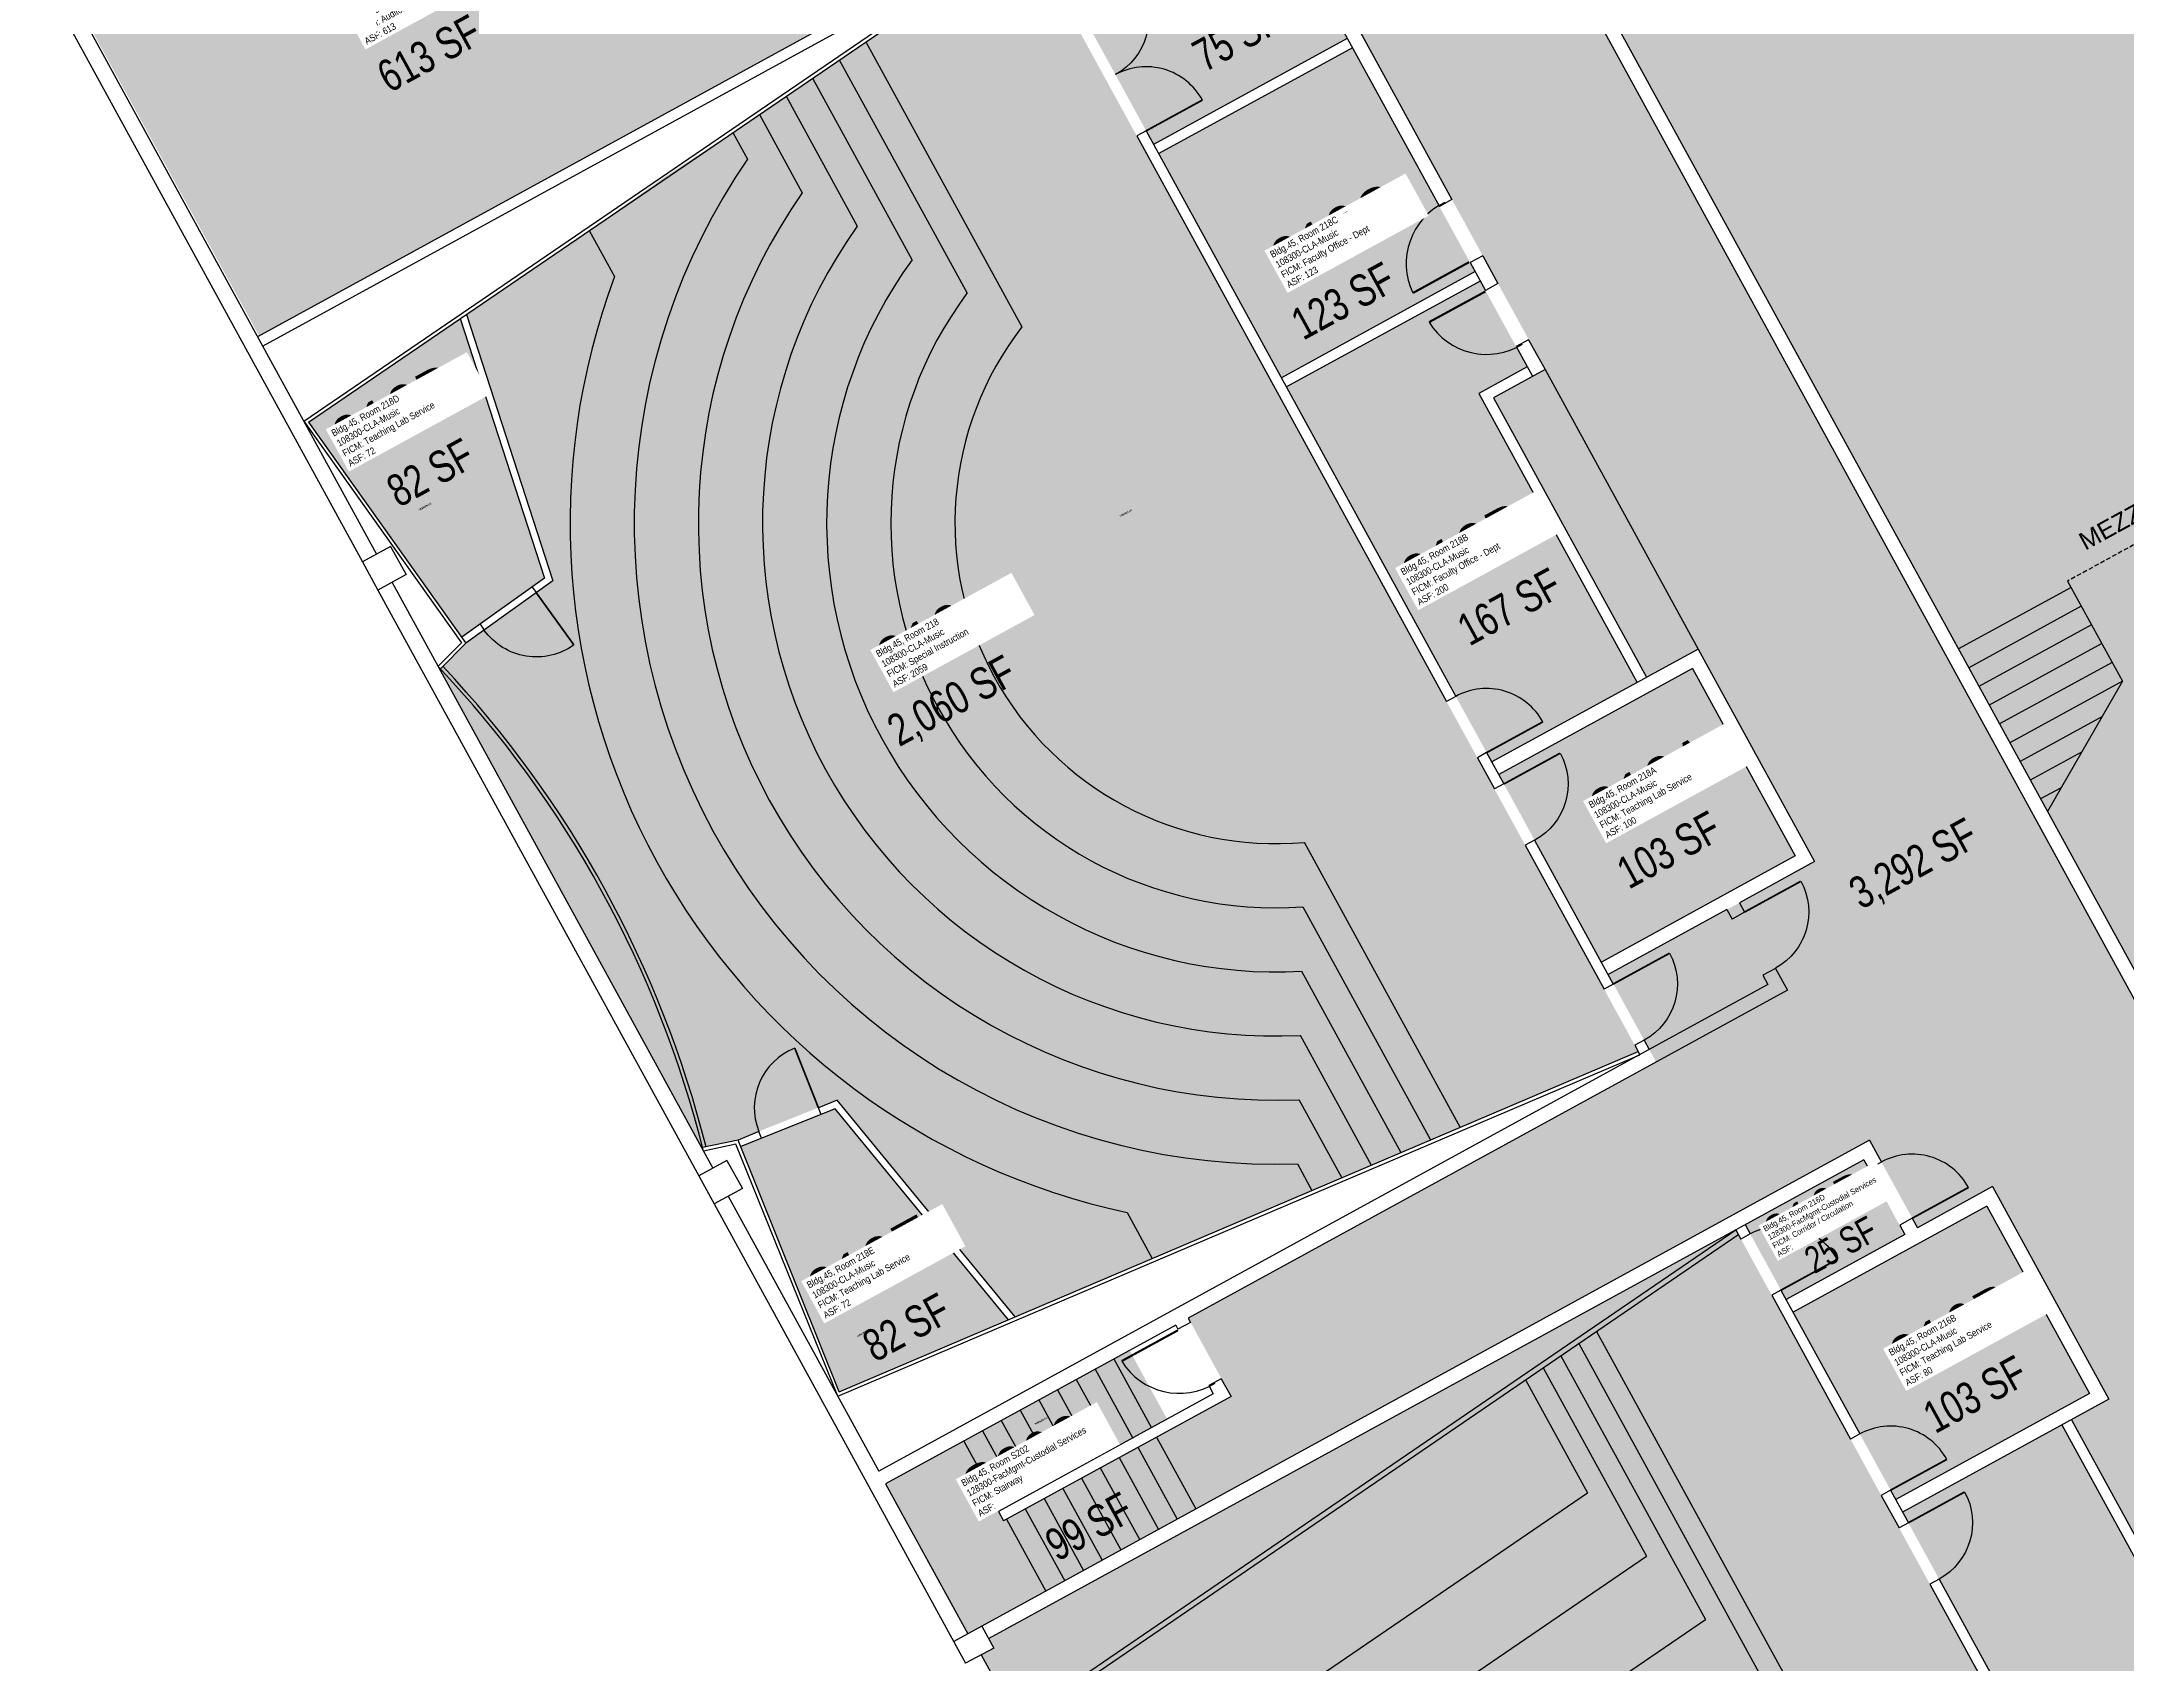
# Model space of a CAD drawing. Header units: inches. Extents: x 69222470 to 69224754, y 27667352 to 27670394.
# Drawn here: x 69222683 to 69223853, y 27668269 to 27669180 of the extents above; entities that cross this region are included whole.
import ezdxf
from ezdxf.enums import TextEntityAlignment as Align

# ---------------------------------------------------------------- set-up
doc = ezdxf.new("R2010")
doc.units = ezdxf.units.IN
doc.header["$LTSCALE"] = 10
doc.header["$MEASUREMENT"] = 0
doc.linetypes.add('DASHED2', pattern=[0.375, 0.25, -0.125])
for name, color, linetype in [('A-DOOR', 2, 'CONTINUOUS'), ('A-FLOR', 3, 'CONTINUOUS'), ('A-IDEN-RNUM', 7, 'CONTINUOUS'), ('A-IDEN-SNUM', 4, 'CONTINUOUS'), ('A-IDEN-TEXT', 4, 'CONTINUOUS'), ('A-IDEN-VNUM', 4, 'CONTINUOUS'), ('A-WALL', 5, 'CONTINUOUS'), ('AREA-TEXT', 3, 'CONTINUOUS'), ('Rooms-Category-Color', 7, 'CONTINUOUS'), ('Rooms-College-Color', 7, 'CONTINUOUS'), ('Rooms-Department-Color', 7, 'CONTINUOUS'), ('Rooms-Division-Color', 7, 'CONTINUOUS'), ('Rooms-Information', 7, 'CONTINUOUS')]:
    doc.layers.add(name, color=color, linetype=linetype)
doc.styles.add('CP_AREA', font='arial.ttf', dxfattribs={"height": 15})
doc.styles.add('CP_ROOMSNUMBER', font='arial.ttf', dxfattribs={"height": 1})
doc.styles.add('CP_ROOMVNUMBER', font='arial.ttf', dxfattribs={"width": 0.85, "height": 0.075})

# ---------------------------------------------------------------- blocks, each defined once
blk = doc.blocks.new('DOOR')
at = {"layer": 'A-DOOR', "const_width": 0.0833}
blk.add_lwpolyline([(0, 0), (0, 3)], dxfattribs=at)
at = {"layer": 'A-DOOR'}
blk.add_arc((0, 0), 3, 90, 180, dxfattribs=at)

msp = doc.modelspace()

# ---------------------------------------------------------------- hatches: boundary and pattern name
at = {"layer": 'Rooms-Category-Color', "true_color": 0xadadad}
for points in [[(69223927.9, 27669989.5), (69223922.6, 27669986.6), (69223908.2, 27670012.9), (69223862.1, 27670097.1), (69223814.8, 27670071.2), (69223777.9, 27670051), (69223824, 27669966.8), (69223815.3, 27669962), (69223710, 27669904.4), (69223617.9, 27669854), (69223291.6, 27669675.4), (69223186.2, 27669617.7), (69222773, 27669391.5), (69222797.1, 27669347.6), (69222819.1, 27669307.3), (69223232.3, 27669533.5), (69223237.1, 27669524.7), (69223355.2, 27669308.9), (69223239.3, 27669245.6), (69223262.4, 27669203.5), (69223378.2, 27669266.8), (69223526.6, 27668995.9), (69223497.6, 27668980), (69223583.5, 27668823), (69223612.5, 27668838.8), (69223677.8, 27668719.5), (69223562.1, 27668656.1), (69223589, 27668606.9), (69223326.4, 27668463.2), (69223350.4, 27668419.3), (69223317.4, 27668401.2), (69223339.4, 27668360.9), (69223708.7, 27668563.1), (69223735.6, 27668514), (69223777.7, 27668537.1), (69223843, 27668417.7), (69223822, 27668406.2), (69224099.5, 27667899.1), (69224120.6, 27667910.7), (69224181.1, 27667800.1), (69224286.5, 27667857.8), (69224025.7, 27668334.2), (69224106.4, 27668378.3), (69224058.9, 27668465.2), (69223978.2, 27668421), (69223337.7, 27669591.2), (69223954.3, 27669928.7), (69223940.9, 27669953.3), (69223946.2, 27669956.1), (69223959.6, 27669931.6), (69224091.2, 27670003.6), (69224045.1, 27670087.8), (69223913.5, 27670015.8)], [(69223728.5, 27668510.1), (69223705.5, 27668552.1), (69223638.9, 27668515.7), (69223661.9, 27668473.7)], [(69223293.4, 27668445.1), (69223156.5, 27668370.2), (69223202.6, 27668286), (69223339.4, 27668360.9), (69223317.4, 27668401.2), (69223222.6, 27668349.4), (69223219.8, 27668354.6), (69223314.5, 27668406.5)]]:
    msp.add_hatch(color=253, dxfattribs=at).paths.add_polyline_path(points)
at = {"layer": 'Rooms-Category-Color', "true_color": 0xe3f498}
for points in [[(69224289.4, 27668881), (69224182.8, 27669075.7), (69223944.7, 27669510.8), (69223938.9, 27669521.3), (69224241.7, 27669687), (69224248.7, 27669690.9), (69224178.1, 27669819.8), (69224171.1, 27669816), (69223867.6, 27669649.9), (69223775, 27669819.1), (69223769.7, 27669816.2), (69223470.6, 27669652.5), (69223639.1, 27669344.6), (69223518.1, 27669278.4), (69223521, 27669273.1), (69223863.3, 27668647.7), (69224008.7, 27668727.3), (69224087.7, 27668770.5), (69224147.5, 27668803.2)], [(69223374, 27669257.8), (69223415.6, 27669181.7), (69223306.9, 27669122.2), (69223265.3, 27669198.3)], [(69223235, 27669241), (69223145.4, 27669179.8), (69223115.5, 27669159.4), (69223070.7, 27669128.8), (69223033.3, 27669104.5), (69222990.2, 27669073.8), (69222921.2, 27669026.7), (69222969.8, 27668877.1), (69222921, 27668842.2), (69222906.3, 27668827.3), (69223053.3, 27668558.8), (69223072.7, 27668563), (69223129.4, 27668585.6), (69223229.2, 27668464), (69223578.9, 27668612.9)], [(69222917.8, 27669024.4), (69222832.6, 27668966.2), (69222918.7, 27668845.5), (69222965.1, 27668878.6)], [(69223609.3, 27668827.9), (69223500.6, 27668768.4), (69223558.2, 27668663.1), (69223666.9, 27668722.7)], [(69223130.5, 27668421.9), (69223225.4, 27668462.3), (69223128.2, 27668580.8), (69223075.2, 27668559.5)], [(69223665.8, 27668466.6), (69223723.4, 27668361.4), (69223832.1, 27668420.9), (69223774.5, 27668526.1)], [(69223633.7, 27668512.8), (69223214.4, 27668283.3), (69223217.2, 27668278), (69223210.2, 27668274.2), (69223390.3, 27667945.3), (69223397.3, 27667949.1), (69223405.9, 27667933.3), (69223398.9, 27667929.5), (69223556.4, 27667641.8), (69223563.4, 27667645.6), (69223594.6, 27667588.6), (69223587.6, 27667584.7), (69223633.7, 27667500.5), (69224060, 27667733.9)], [(69223816.7, 27668403.3), (69223727.2, 27668354.3), (69224004.8, 27667847.3), (69224094.2, 27667896.3)]]:
    msp.add_hatch(color=61, dxfattribs=at).paths.add_polyline_path(points)
at = {"layer": 'Rooms-Category-Color', "true_color": 0xffe090}
msp.add_hatch(color=41, dxfattribs=at).paths.add_polyline_path([(69223070.8, 27669303.7), (69222983.9, 27669256.2), (69222981, 27669261.4), (69223067.9, 27669309), (69223016, 27669403.7), (69222954.6, 27669370.1), (69222980.6, 27669322.7), (69222975.3, 27669319.8), (69222949.4, 27669367.2), (69222696.7, 27669228.9), (69222698.7, 27669225.4), (69222691.6, 27669221.6), (69222804.9, 27669014.7), (69223131.2, 27669193.3)])
at = {"layer": 'Rooms-Category-Color', "true_color": 0xfa9ba3}
for points in [[(69223418.5, 27669176.5), (69223309.8, 27669117), (69223378.6, 27668991.2), (69223487.3, 27669050.8)], [(69223489.4, 27668982.4), (69223516.6, 27668997.3), (69223490.2, 27669045.5), (69223381.5, 27668986), (69223476.5, 27668812.3), (69223496.7, 27668775.5), (69223578.3, 27668820.1)]]:
    msp.add_hatch(color=241, dxfattribs=at).paths.add_polyline_path(points)
at = {"layer": 'Rooms-College-Color', "true_color": 0xadadad}
for points in [[(69223927.9, 27669989.5), (69223922.6, 27669986.6), (69223908.2, 27670012.9), (69223862.1, 27670097.1), (69223814.8, 27670071.2), (69223777.9, 27670051), (69223824, 27669966.8), (69223815.3, 27669962), (69223710, 27669904.4), (69223617.9, 27669854), (69223291.6, 27669675.4), (69223186.2, 27669617.7), (69222773, 27669391.5), (69222797.1, 27669347.6), (69222819.1, 27669307.3), (69223232.3, 27669533.5), (69223237.1, 27669524.7), (69223355.2, 27669308.9), (69223239.3, 27669245.6), (69223262.4, 27669203.5), (69223378.2, 27669266.8), (69223526.6, 27668995.9), (69223497.6, 27668980), (69223583.5, 27668823), (69223612.5, 27668838.8), (69223677.8, 27668719.5), (69223562.1, 27668656.1), (69223589, 27668606.9), (69223326.4, 27668463.2), (69223350.4, 27668419.3), (69223317.4, 27668401.2), (69223339.4, 27668360.9), (69223708.7, 27668563.1), (69223735.6, 27668514), (69223777.7, 27668537.1), (69223843, 27668417.7), (69223822, 27668406.2), (69224099.5, 27667899.1), (69224120.6, 27667910.7), (69224181.1, 27667800.1), (69224286.5, 27667857.8), (69224025.7, 27668334.2), (69224106.4, 27668378.3), (69224058.9, 27668465.2), (69223978.2, 27668421), (69223337.7, 27669591.2), (69223954.3, 27669928.7), (69223940.9, 27669953.3), (69223946.2, 27669956.1), (69223959.6, 27669931.6), (69224091.2, 27670003.6), (69224045.1, 27670087.8), (69223913.5, 27670015.8)], [(69223728.5, 27668510.1), (69223705.5, 27668552.1), (69223638.9, 27668515.7), (69223661.9, 27668473.7)], [(69223293.4, 27668445.1), (69223156.5, 27668370.2), (69223202.6, 27668286), (69223339.4, 27668360.9), (69223317.4, 27668401.2), (69223222.6, 27668349.4), (69223219.8, 27668354.6), (69223314.5, 27668406.5)]]:
    msp.add_hatch(color=253, dxfattribs=at).paths.add_polyline_path(points)
at = {"layer": 'Rooms-College-Color', "true_color": 0xb2d6e9}
for points in [[(69224289.4, 27668881), (69224182.8, 27669075.7), (69223944.7, 27669510.8), (69223938.9, 27669521.3), (69224241.7, 27669687), (69224248.7, 27669690.9), (69224178.1, 27669819.8), (69224171.1, 27669816), (69223867.6, 27669649.9), (69223775, 27669819.1), (69223769.7, 27669816.2), (69223470.6, 27669652.5), (69223639.1, 27669344.6), (69223518.1, 27669278.4), (69223521, 27669273.1), (69223863.3, 27668647.7), (69224008.7, 27668727.3), (69224087.7, 27668770.5), (69224147.5, 27668803.2)], [(69223070.8, 27669303.7), (69222983.9, 27669256.2), (69222981, 27669261.4), (69223067.9, 27669309), (69223016, 27669403.7), (69222954.6, 27669370.1), (69222980.6, 27669322.7), (69222975.3, 27669319.8), (69222949.4, 27669367.2), (69222696.7, 27669228.9), (69222698.7, 27669225.4), (69222691.6, 27669221.6), (69222804.9, 27669014.7), (69223131.2, 27669193.3)], [(69223374, 27669257.8), (69223415.6, 27669181.7), (69223306.9, 27669122.2), (69223265.3, 27669198.3)], [(69223235, 27669241), (69223145.4, 27669179.8), (69223115.5, 27669159.4), (69223070.7, 27669128.8), (69223033.3, 27669104.5), (69222990.2, 27669073.8), (69222921.2, 27669026.7), (69222969.8, 27668877.1), (69222921, 27668842.2), (69222906.3, 27668827.3), (69223053.3, 27668558.8), (69223072.7, 27668563), (69223129.4, 27668585.6), (69223229.2, 27668464), (69223578.9, 27668612.9)], [(69223418.5, 27669176.5), (69223309.8, 27669117), (69223378.6, 27668991.2), (69223487.3, 27669050.8)], [(69223489.4, 27668982.4), (69223516.6, 27668997.3), (69223490.2, 27669045.5), (69223381.5, 27668986), (69223476.5, 27668812.3), (69223496.7, 27668775.5), (69223578.3, 27668820.1)], [(69222917.8, 27669024.4), (69222832.6, 27668966.2), (69222918.7, 27668845.5), (69222965.1, 27668878.6)], [(69223609.3, 27668827.9), (69223500.6, 27668768.4), (69223558.2, 27668663.1), (69223666.9, 27668722.7)], [(69223130.5, 27668421.9), (69223225.4, 27668462.3), (69223128.2, 27668580.8), (69223075.2, 27668559.5)], [(69223665.8, 27668466.6), (69223723.4, 27668361.4), (69223832.1, 27668420.9), (69223774.5, 27668526.1)], [(69223633.7, 27668512.8), (69223214.4, 27668283.3), (69223217.2, 27668278), (69223210.2, 27668274.2), (69223390.3, 27667945.3), (69223397.3, 27667949.1), (69223405.9, 27667933.3), (69223398.9, 27667929.5), (69223556.4, 27667641.8), (69223563.4, 27667645.6), (69223594.6, 27667588.6), (69223587.6, 27667584.7), (69223633.7, 27667500.5), (69224060, 27667733.9)], [(69223816.7, 27668403.3), (69223727.2, 27668354.3), (69224004.8, 27667847.3), (69224094.2, 27667896.3)]]:
    msp.add_hatch(color=254, dxfattribs=at).paths.add_polyline_path(points)
at = {"layer": 'Rooms-Department-Color', "true_color": 0xacacac}
for points in [[(69223927.9, 27669989.5), (69223922.6, 27669986.6), (69223908.2, 27670012.9), (69223862.1, 27670097.1), (69223814.8, 27670071.2), (69223777.9, 27670051), (69223824, 27669966.8), (69223815.3, 27669962), (69223710, 27669904.4), (69223617.9, 27669854), (69223291.6, 27669675.4), (69223186.2, 27669617.7), (69222773, 27669391.5), (69222797.1, 27669347.6), (69222819.1, 27669307.3), (69223232.3, 27669533.5), (69223237.1, 27669524.7), (69223355.2, 27669308.9), (69223239.3, 27669245.6), (69223262.4, 27669203.5), (69223378.2, 27669266.8), (69223526.6, 27668995.9), (69223497.6, 27668980), (69223583.5, 27668823), (69223612.5, 27668838.8), (69223677.8, 27668719.5), (69223562.1, 27668656.1), (69223589, 27668606.9), (69223326.4, 27668463.2), (69223350.4, 27668419.3), (69223317.4, 27668401.2), (69223339.4, 27668360.9), (69223708.7, 27668563.1), (69223735.6, 27668514), (69223777.7, 27668537.1), (69223843, 27668417.7), (69223822, 27668406.2), (69224099.5, 27667899.1), (69224120.6, 27667910.7), (69224181.1, 27667800.1), (69224286.5, 27667857.8), (69224025.7, 27668334.2), (69224106.4, 27668378.3), (69224058.9, 27668465.2), (69223978.2, 27668421), (69223337.7, 27669591.2), (69223954.3, 27669928.7), (69223940.9, 27669953.3), (69223946.2, 27669956.1), (69223959.6, 27669931.6), (69224091.2, 27670003.6), (69224045.1, 27670087.8), (69223913.5, 27670015.8)], [(69223728.5, 27668510.1), (69223705.5, 27668552.1), (69223638.9, 27668515.7), (69223661.9, 27668473.7)], [(69223293.4, 27668445.1), (69223156.5, 27668370.2), (69223202.6, 27668286), (69223339.4, 27668360.9), (69223317.4, 27668401.2), (69223222.6, 27668349.4), (69223219.8, 27668354.6), (69223314.5, 27668406.5)]]:
    msp.add_hatch(color=253, dxfattribs=at).paths.add_polyline_path(points)
at = {"layer": 'Rooms-Department-Color', "true_color": 0xb2d6e9}
for points in [[(69224289.4, 27668881), (69224182.8, 27669075.7), (69223944.7, 27669510.8), (69223938.9, 27669521.3), (69224241.7, 27669687), (69224248.7, 27669690.9), (69224178.1, 27669819.8), (69224171.1, 27669816), (69223867.6, 27669649.9), (69223775, 27669819.1), (69223769.7, 27669816.2), (69223470.6, 27669652.5), (69223639.1, 27669344.6), (69223518.1, 27669278.4), (69223521, 27669273.1), (69223863.3, 27668647.7), (69224008.7, 27668727.3), (69224087.7, 27668770.5), (69224147.5, 27668803.2)], [(69223070.8, 27669303.7), (69222983.9, 27669256.2), (69222981, 27669261.4), (69223067.9, 27669309), (69223016, 27669403.7), (69222954.6, 27669370.1), (69222980.6, 27669322.7), (69222975.3, 27669319.8), (69222949.4, 27669367.2), (69222696.7, 27669228.9), (69222698.7, 27669225.4), (69222691.6, 27669221.6), (69222804.9, 27669014.7), (69223131.2, 27669193.3)], [(69223374, 27669257.8), (69223415.6, 27669181.7), (69223306.9, 27669122.2), (69223265.3, 27669198.3)], [(69223235, 27669241), (69223145.4, 27669179.8), (69223115.5, 27669159.4), (69223070.7, 27669128.8), (69223033.3, 27669104.5), (69222990.2, 27669073.8), (69222921.2, 27669026.7), (69222969.8, 27668877.1), (69222921, 27668842.2), (69222906.3, 27668827.3), (69223053.3, 27668558.8), (69223072.7, 27668563), (69223129.4, 27668585.6), (69223229.2, 27668464), (69223578.9, 27668612.9)], [(69223418.5, 27669176.5), (69223309.8, 27669117), (69223378.6, 27668991.2), (69223487.3, 27669050.8)], [(69223489.4, 27668982.4), (69223516.6, 27668997.3), (69223490.2, 27669045.5), (69223381.5, 27668986), (69223476.5, 27668812.3), (69223496.7, 27668775.5), (69223578.3, 27668820.1)], [(69222917.8, 27669024.4), (69222832.6, 27668966.2), (69222918.7, 27668845.5), (69222965.1, 27668878.6)], [(69223609.3, 27668827.9), (69223500.6, 27668768.4), (69223558.2, 27668663.1), (69223666.9, 27668722.7)], [(69223130.5, 27668421.9), (69223225.4, 27668462.3), (69223128.2, 27668580.8), (69223075.2, 27668559.5)], [(69223665.8, 27668466.6), (69223723.4, 27668361.4), (69223832.1, 27668420.9), (69223774.5, 27668526.1)], [(69223633.7, 27668512.8), (69223214.4, 27668283.3), (69223217.2, 27668278), (69223210.2, 27668274.2), (69223390.3, 27667945.3), (69223397.3, 27667949.1), (69223405.9, 27667933.3), (69223398.9, 27667929.5), (69223556.4, 27667641.8), (69223563.4, 27667645.6), (69223594.6, 27667588.6), (69223587.6, 27667584.7), (69223633.7, 27667500.5), (69224060, 27667733.9)], [(69223816.7, 27668403.3), (69223727.2, 27668354.3), (69224004.8, 27667847.3), (69224094.2, 27667896.3)]]:
    msp.add_hatch(color=254, dxfattribs=at).paths.add_polyline_path(points)
at = {"layer": 'Rooms-Division-Color', "true_color": 0xadadad}
for points in [[(69223927.9, 27669989.5), (69223922.6, 27669986.6), (69223908.2, 27670012.9), (69223862.1, 27670097.1), (69223814.8, 27670071.2), (69223777.9, 27670051), (69223824, 27669966.8), (69223815.3, 27669962), (69223710, 27669904.4), (69223617.9, 27669854), (69223291.6, 27669675.4), (69223186.2, 27669617.7), (69222773, 27669391.5), (69222797.1, 27669347.6), (69222819.1, 27669307.3), (69223232.3, 27669533.5), (69223237.1, 27669524.7), (69223355.2, 27669308.9), (69223239.3, 27669245.6), (69223262.4, 27669203.5), (69223378.2, 27669266.8), (69223526.6, 27668995.9), (69223497.6, 27668980), (69223583.5, 27668823), (69223612.5, 27668838.8), (69223677.8, 27668719.5), (69223562.1, 27668656.1), (69223589, 27668606.9), (69223326.4, 27668463.2), (69223350.4, 27668419.3), (69223317.4, 27668401.2), (69223339.4, 27668360.9), (69223708.7, 27668563.1), (69223735.6, 27668514), (69223777.7, 27668537.1), (69223843, 27668417.7), (69223822, 27668406.2), (69224099.5, 27667899.1), (69224120.6, 27667910.7), (69224181.1, 27667800.1), (69224286.5, 27667857.8), (69224025.7, 27668334.2), (69224106.4, 27668378.3), (69224058.9, 27668465.2), (69223978.2, 27668421), (69223337.7, 27669591.2), (69223954.3, 27669928.7), (69223940.9, 27669953.3), (69223946.2, 27669956.1), (69223959.6, 27669931.6), (69224091.2, 27670003.6), (69224045.1, 27670087.8), (69223913.5, 27670015.8)], [(69223728.5, 27668510.1), (69223705.5, 27668552.1), (69223638.9, 27668515.7), (69223661.9, 27668473.7)], [(69223293.4, 27668445.1), (69223156.5, 27668370.2), (69223202.6, 27668286), (69223339.4, 27668360.9), (69223317.4, 27668401.2), (69223222.6, 27668349.4), (69223219.8, 27668354.6), (69223314.5, 27668406.5)]]:
    msp.add_hatch(color=253, dxfattribs=at).paths.add_polyline_path(points)
at = {"layer": 'Rooms-Division-Color', "true_color": 0xb2d6e9}
for points in [[(69224289.4, 27668881), (69224182.8, 27669075.7), (69223944.7, 27669510.8), (69223938.9, 27669521.3), (69224241.7, 27669687), (69224248.7, 27669690.9), (69224178.1, 27669819.8), (69224171.1, 27669816), (69223867.6, 27669649.9), (69223775, 27669819.1), (69223769.7, 27669816.2), (69223470.6, 27669652.5), (69223639.1, 27669344.6), (69223518.1, 27669278.4), (69223521, 27669273.1), (69223863.3, 27668647.7), (69224008.7, 27668727.3), (69224087.7, 27668770.5), (69224147.5, 27668803.2)], [(69223070.8, 27669303.7), (69222983.9, 27669256.2), (69222981, 27669261.4), (69223067.9, 27669309), (69223016, 27669403.7), (69222954.6, 27669370.1), (69222980.6, 27669322.7), (69222975.3, 27669319.8), (69222949.4, 27669367.2), (69222696.7, 27669228.9), (69222698.7, 27669225.4), (69222691.6, 27669221.6), (69222804.9, 27669014.7), (69223131.2, 27669193.3)], [(69223374, 27669257.8), (69223415.6, 27669181.7), (69223306.9, 27669122.2), (69223265.3, 27669198.3)], [(69223235, 27669241), (69223145.4, 27669179.8), (69223115.5, 27669159.4), (69223070.7, 27669128.8), (69223033.3, 27669104.5), (69222990.2, 27669073.8), (69222921.2, 27669026.7), (69222969.8, 27668877.1), (69222921, 27668842.2), (69222906.3, 27668827.3), (69223053.3, 27668558.8), (69223072.7, 27668563), (69223129.4, 27668585.6), (69223229.2, 27668464), (69223578.9, 27668612.9)], [(69223418.5, 27669176.5), (69223309.8, 27669117), (69223378.6, 27668991.2), (69223487.3, 27669050.8)], [(69223489.4, 27668982.4), (69223516.6, 27668997.3), (69223490.2, 27669045.5), (69223381.5, 27668986), (69223476.5, 27668812.3), (69223496.7, 27668775.5), (69223578.3, 27668820.1)], [(69222917.8, 27669024.4), (69222832.6, 27668966.2), (69222918.7, 27668845.5), (69222965.1, 27668878.6)], [(69223609.3, 27668827.9), (69223500.6, 27668768.4), (69223558.2, 27668663.1), (69223666.9, 27668722.7)], [(69223130.5, 27668421.9), (69223225.4, 27668462.3), (69223128.2, 27668580.8), (69223075.2, 27668559.5)], [(69223665.8, 27668466.6), (69223723.4, 27668361.4), (69223832.1, 27668420.9), (69223774.5, 27668526.1)], [(69223633.7, 27668512.8), (69223214.4, 27668283.3), (69223217.2, 27668278), (69223210.2, 27668274.2), (69223390.3, 27667945.3), (69223397.3, 27667949.1), (69223405.9, 27667933.3), (69223398.9, 27667929.5), (69223556.4, 27667641.8), (69223563.4, 27667645.6), (69223594.6, 27667588.6), (69223587.6, 27667584.7), (69223633.7, 27667500.5), (69224060, 27667733.9)], [(69223816.7, 27668403.3), (69223727.2, 27668354.3), (69224004.8, 27667847.3), (69224094.2, 27667896.3)]]:
    msp.add_hatch(color=254, dxfattribs=at).paths.add_polyline_path(points)

# ---------------------------------------------------------------- linework, layer by layer
at = {"layer": 'A-DOOR', "const_width": 1.2}
for points in [[(69223484, 27669056.1), (69223452.5, 27669038.8)], [(69223493.1, 27669039.6), (69223461.5, 27669022.4)], [(69223320.6, 27668456.4), (69223289, 27668439.1)]]:
    msp.add_lwpolyline(points, dxfattribs=at)
at = {"layer": 'A-DOOR'}
for centre, start, end in [((69223486.8, 27669055.3), 115.6686, 205.6686), ((69223493.9, 27669042.4), 211.7226, 301.7226), ((69223321.4, 27668459.1), 211.7226, 301.7226)]:
    msp.add_arc(centre, 38.1, start, end, dxfattribs=at)
at = {"layer": 'A-FLOR'}
for p, q in [((69223145.4, 27669179.8), (69223233, 27669019.8)), ((69223130.5, 27669169.6), (69223202.2, 27669038.7)), ((69223115.5, 27669159.4), (69223171.3, 27669057.5)), ((69223100.6, 27669149.2), (69223140.5, 27669076.3)), ((69223085.7, 27669139), (69223109.7, 27669095.1)), ((69223070.7, 27669128.8), (69223078.9, 27669113.9)), ((69222990.2, 27669073.8), (69223004.4, 27669048.1)), ((69223526.6, 27668995.9), (69223612.5, 27668838.8)), ((69223819.8, 27668877), (69223850.6, 27668820.9)), ((69223821.8, 27668873.5), (69223758.6, 27668838.9)), ((69223827.5, 27668863), (69223764.4, 27668828.4)), ((69223833.3, 27668852.4), (69223770.1, 27668817.9)), ((69223839.1, 27668841.9), (69223775.9, 27668807.3)), ((69223844.8, 27668831.4), (69223781.7, 27668796.8)), ((69223850.6, 27668820.9), (69223787.4, 27668786.3)), ((69223850.6, 27668820.9), (69223808.6, 27668747.7)), ((69223839.1, 27668800.9), (69223793.2, 27668775.8)), ((69223827.7, 27668781), (69223798.9, 27668765.2)), ((69223816.2, 27668761), (69223804.7, 27668754.7)), ((69223391.4, 27668730.4), (69223479, 27668570.3)), ((69223390.7, 27668694.2), (69223462.4, 27668563.3)), ((69223390, 27668658.1), (69223445.7, 27668556.2)), ((69223389.2, 27668622), (69223429.1, 27668549.1)), ((69223388.4, 27668585.9), (69223412.5, 27668542)), ((69223387.6, 27668549.8), (69223395.8, 27668534.9)), ((69223230.4, 27668237.3), (69223633.7, 27668512.8)), ((69223292, 27668522.5), (69223306.1, 27668496.7)), ((69223233.5, 27668235.8), (69223635.3, 27668510.3)), ((69223555.4, 27668455.7), (69223682.8, 27668223)), ((69223535.5, 27668442.1), (69223616.6, 27668294)), ((69223545.5, 27668448.9), (69223649.7, 27668258.5)), ((69223274.1, 27668434.6), (69223295.2, 27668395.9)), ((69223284.6, 27668440.3), (69223305.7, 27668401.7)), ((69223525.6, 27668435.3), (69223583.5, 27668329.6)), ((69223253, 27668423), (69223274.2, 27668384.4)), ((69223263.5, 27668428.8), (69223284.7, 27668390.2)), ((69223515.6, 27668428.5), (69223550.4, 27668365.1)), ((69223232, 27668411.5), (69223253.1, 27668372.9)), ((69223242.5, 27668417.3), (69223263.6, 27668378.6)), ((69223210.9, 27668400), (69223232, 27668361.4)), ((69223221.4, 27668405.7), (69223242.6, 27668367.1)), ((69223308.6, 27668396.4), (69223330.7, 27668356.1)), ((69223200.4, 27668394.2), (69223221.5, 27668355.6)), ((69223287.6, 27668384.9), (69223309.6, 27668344.6)), ((69223298.1, 27668390.7), (69223320.2, 27668350.3)), ((69223266.5, 27668373.4), (69223288.6, 27668333.1)), ((69223277, 27668379.1), (69223299.1, 27668338.8)), ((69223245.5, 27668361.9), (69223267.5, 27668321.5)), ((69223256, 27668367.6), (69223278, 27668327.3)), ((69223336.3, 27668218.8), (69223550.4, 27668365.1)), ((69223224.4, 27668350.3), (69223246.5, 27668310)), ((69223234.9, 27668356.1), (69223257, 27668315.8)), ((69223399.3, 27668203.7), (69223583.5, 27668329.6)), ((69223462.3, 27668188.6), (69223616.6, 27668294))]:
    msp.add_line(p, q, dxfattribs=at)
at = {"layer": 'A-FLOR', "linetype": 'DASHED2'}
msp.add_line((69224182.6, 27669075.6), (69223819.8, 27668877), dxfattribs=at)
at = {"layer": 'A-FLOR'}
for centre, radius, start, end in [((69223375.4, 27668909.6), 360, 145.4393, 271.9519), ((69223375.4, 27668909.6), 324, 145.0834, 272.3078), ((69223375.4, 27668909.6), 288, 144.6401, 272.7511), ((69223375.4, 27668909.6), 252, 144.0725, 273.3187), ((69223375.4, 27668909.6), 396, 159.5418, 257.8494), ((69223375.4, 27668909.6), 216, 143.3199, 274.0713), ((69223375.4, 27668909.6), 180, 142.2738, 275.1174), ((69222461.8, 27668409.6), 610.5, 13.9743, 43.4169), ((69222461.8, 27668409.6), 612.5, 14.1556, 43.2357)]:
    msp.add_arc(centre, radius, start, end, dxfattribs=at)
at = {"layer": 'A-WALL'}
for p, q in [((69223231.2, 27669248), (69222804, 27669014.2)), ((69223234.1, 27669242.7), (69222806.9, 27669008.9)), ((69222830, 27668966.8), (69223234.1, 27669242.7)), ((69222832.6, 27668966.2), (69223235.2, 27669241.1)), ((69223531.2, 27669237.7), (69223978.2, 27668421)), ((69223538.2, 27669241.5), (69223985.3, 27668424.9)), ((69222682.9, 27669216.8), (69222862.9, 27668887.8)), ((69222690.8, 27669221.1), (69222870.8, 27668892.1)), ((69223418.5, 27669193.2), (69223474.3, 27669091.2)), ((69223415.6, 27669181.7), (69223306.9, 27669122.2)), ((69223411.5, 27669189.4), (69223467.3, 27669087.4)), ((69223418.5, 27669176.5), (69223309.8, 27669117)), ((69223302.7, 27669129.8), (69223297.5, 27669127)), ((69223297.5, 27669127), (69223471.3, 27668809.4)), ((69223302.7, 27669129.8), (69223476.5, 27668812.3)), ((69223474.3, 27669091.2), (69223467.3, 27669087.4)), ((69223487.3, 27669050.8), (69223378.6, 27668991.2)), ((69223491.6, 27669059.7), (69223484.6, 27669055.8)), ((69223484.6, 27669055.8), (69223493.1, 27669040.2)), ((69223491.6, 27669059.7), (69223500.1, 27669044.1)), ((69223490.2, 27669045.5), (69223381.5, 27668986)), ((69223500.1, 27669044.1), (69223493.1, 27669040.2)), ((69222917.8, 27669024.4), (69222965.1, 27668878.6)), ((69222921.2, 27669026.7), (69222969.8, 27668877.1)), ((69223517.4, 27669012.5), (69223510.4, 27669008.7)), ((69223510.4, 27669008.7), (69223519.5, 27668992)), ((69223517.4, 27669012.5), (69223526.6, 27668995.9)), ((69223516.6, 27668997.3), (69223489.4, 27668982.4)), ((69223526.6, 27668995.9), (69223497.6, 27668980)), ((69223489.4, 27668982.4), (69223578.3, 27668820.1)), ((69223497.6, 27668980), (69223583.5, 27668823)), ((69222830, 27668966.8), (69222918.4, 27668842.4)), ((69222832.6, 27668966.2), (69222921, 27668842.2)), ((69222878.7, 27668896.5), (69222862.9, 27668887.8)), ((69222862.9, 27668887.8), (69222871.6, 27668872)), ((69222878.7, 27668896.5), (69222887.4, 27668880.7)), ((69222887.4, 27668880.7), (69222871.6, 27668872)), ((69222879.5, 27668876.3), (69223059.5, 27668547.4)), ((69222965.1, 27668878.6), (69222918.7, 27668845.5)), ((69222969.8, 27668877.1), (69222921, 27668842.2)), ((69222871.6, 27668872), (69223060.3, 27668527.3)), ((69222958.2, 27668873.7), (69222960.5, 27668870.4)), ((69222928.9, 27668852.8), (69222931.2, 27668849.5)), ((69222918.4, 27668842.4), (69222905.3, 27668829.2)), ((69222921, 27668842.2), (69222906.7, 27668827.7)), ((69223612.5, 27668838.8), (69223496.7, 27668775.5)), ((69223609.3, 27668827.9), (69223500.6, 27668768.4)), ((69223609.3, 27668827.9), (69223666.9, 27668722.7)), ((69223612.5, 27668838.8), (69223677.8, 27668719.5)), ((69223476.5, 27668812.3), (69223471.3, 27668809.4)), ((69223493.8, 27668780.7), (69223488.6, 27668777.8)), ((69223488.6, 27668777.8), (69223498.2, 27668760.3)), ((69223493.8, 27668780.7), (69223503.5, 27668763.1)), ((69223503.5, 27668763.1), (69223498.2, 27668760.3)), ((69223520.7, 27668731.6), (69223515.5, 27668728.7)), ((69223515.5, 27668728.7), (69223559.7, 27668647.9)), ((69223520.7, 27668731.6), (69223564.9, 27668650.8)), ((69223666.9, 27668722.7), (69223558.2, 27668663.1)), ((69223677.8, 27668719.5), (69223635.7, 27668696.4)), ((69223628.7, 27668692.6), (69223562.1, 27668656.1)), ((69223628.7, 27668692.6), (69223631.6, 27668687.3)), ((69223638.6, 27668691.2), (69223631.6, 27668687.3)), ((69223635.7, 27668696.4), (69223638.6, 27668691.2)), ((69223655.9, 27668659.6), (69223648.8, 27668655.7)), ((69223648.8, 27668655.7), (69223651.7, 27668650.5)), ((69223655.9, 27668659.6), (69223662.6, 27668647.3)), ((69223651.7, 27668650.5), (69223152.7, 27668377.3)), ((69223662.6, 27668647.3), (69223326.4, 27668463.2)), ((69223564.9, 27668650.8), (69223559.7, 27668647.9)), ((69223582.2, 27668619.2), (69223577, 27668616.4)), ((69223582.2, 27668619.2), (69223585.1, 27668614)), ((69223129.6, 27668419.4), (69223579.8, 27668611.1)), ((69223130.5, 27668421.9), (69223578.9, 27668612.9)), ((69223577, 27668616.4), (69223579.8, 27668611.1)), ((69223129.4, 27668585.6), (69223118.8, 27668581.3)), ((69223229.2, 27668464), (69223129.4, 27668585.6)), ((69223128.2, 27668580.8), (69223075.2, 27668559.5)), ((69223120.3, 27668577.6), (69223118.8, 27668581.3)), ((69223225.4, 27668462.3), (69223128.2, 27668580.8)), ((69223073.7, 27668563.2), (69223053.8, 27668559)), ((69223072.5, 27668560.9), (69223054.3, 27668557)), ((69223129.6, 27668419.4), (69223072.5, 27668560.9)), ((69223085.4, 27668567.9), (69223073.7, 27668563.2)), ((69223130.5, 27668421.9), (69223073.7, 27668563.2)), ((69223086.9, 27668564.2), (69223085.4, 27668567.9)), ((69223708.7, 27668563.1), (69223194.7, 27668281.7)), ((69223708.7, 27668563.1), (69223715.4, 27668550.8)), ((69223067.4, 27668551.7), (69223051.6, 27668543.1)), ((69223067.4, 27668551.7), (69223076.1, 27668535.9)), ((69223705.5, 27668552.1), (69223214.4, 27668283.3)), ((69223705.5, 27668552.1), (69223708.4, 27668547)), ((69223715.4, 27668550.8), (69223708.4, 27668547)), ((69223076.1, 27668535.9), (69223060.3, 27668527.3)), ((69223777.7, 27668537.1), (69223735.6, 27668514)), ((69223777.7, 27668537.1), (69223843, 27668417.7)), ((69223060.3, 27668527.3), (69223201.4, 27668269.4)), ((69223068.2, 27668531.6), (69223152.7, 27668377.3)), ((69223774.5, 27668526.1), (69223665.8, 27668466.6)), ((69223774.5, 27668526.1), (69223832.1, 27668420.9)), ((69223633.7, 27668512.8), (69223636.5, 27668507.6)), ((69223638.9, 27668515.7), (69223641.7, 27668510.5)), ((69223732.7, 27668519.3), (69223725.7, 27668515.4)), ((69223725.7, 27668515.4), (69223728.5, 27668510.1)), ((69223732.7, 27668519.3), (69223735.6, 27668514)), ((69223641.7, 27668510.5), (69223636.5, 27668507.6)), ((69223728.5, 27668510.1), (69223661.9, 27668473.7)), ((69223659, 27668478.9), (69223653.8, 27668476.1)), ((69223659, 27668478.9), (69223703.2, 27668398.2)), ((69223653.8, 27668476.1), (69223698, 27668395.3)), ((69223319.3, 27668459.3), (69223156.5, 27668370.2)), ((69223319.3, 27668459.3), (69223320.6, 27668457)), ((69223327.7, 27668460.8), (69223320.6, 27668457)), ((69223326.4, 27668463.2), (69223327.7, 27668460.8)), ((69223340.4, 27668420.7), (69223219.8, 27668354.6)), ((69223350.4, 27668419.3), (69223222.6, 27668349.4)), ((69223344.9, 27668429.2), (69223337.9, 27668425.4)), ((69223337.9, 27668425.4), (69223340.4, 27668420.7)), ((69223344.9, 27668429.2), (69223350.4, 27668419.3)), ((69223832.1, 27668420.9), (69223723.4, 27668361.4)), ((69223843, 27668417.7), (69223727.2, 27668354.3)), ((69223703.2, 27668398.2), (69223698, 27668395.3)), ((69223816.7, 27668403.3), (69224094.2, 27667896.3)), ((69223822, 27668406.2), (69224099.5, 27667899.1)), ((69223156.5, 27668370.2), (69223202.6, 27668286)), ((69223720.5, 27668366.6), (69223715.2, 27668363.7)), ((69223715.2, 27668363.7), (69223725.3, 27668345.4)), ((69223720.5, 27668366.6), (69223730.5, 27668348.3)), ((69223219.8, 27668354.6), (69223222.6, 27668349.4)), ((69223730.5, 27668348.3), (69223725.3, 27668345.4)), ((69223747.8, 27668316.7), (69223742.5, 27668313.8)), ((69223742.5, 27668313.8), (69223961.1, 27667914.6)), ((69223747.8, 27668316.7), (69223966.3, 27667917.5)), ((69223210.5, 27668290.3), (69223217.2, 27668278)), ((69223217.2, 27668278), (69223201.4, 27668269.4)), ((69223210.2, 27668274.2), (69223390.3, 27667945.3))]:
    msp.add_line(p, q, dxfattribs=at)

# ---------------------------------------------------------------- block references
at = {"layer": 'A-DOOR', "yscale": 12, "zscale": 12}
for p, xscale, rotation in [((69223268.2, 27669193), -12, 298.6956119967552), ((69223302.7, 27669129.8), 12, 298.6956121034769), ((69222960.5, 27668870.4), -12, 215.7735292568958), ((69223493.8, 27668780.7), 12, 298.6956121034769), ((69223503.5, 27668763.1), -12, 298.6956119433943), ((69223638.6, 27668691.2), -12, 298.6956119433943), ((69223564.9, 27668650.8), -12, 298.6956119433943), ((69223118.8, 27668581.3), 12, 21.6176948433362), ((69223732.7, 27668519.3), 12, 298.6956121034769), ((69223659, 27668478.9), 12, 298.6956121034769), ((69223720.5, 27668366.6), 12, 298.6956121568377), ((69223730.5, 27668348.3), -12, 298.6956119433943)]:
    msp.add_blockref('DOOR', p, dxfattribs=dict(at, xscale=xscale, rotation=rotation))

# ---------------------------------------------------------------- texts
at = {"layer": 'A-IDEN-RNUM', "style": 'CP_ROOMSNUMBER'}
for s, height, p in [('0218-C0', 0.36, (69223413.5, 27669083.2)), ('0218-D0', 1, (69222894.8, 27668916.5)), ('0218-00', 1, (69223288.2, 27668912.9)), ('0218-B0', 1, (69223475, 27668880.6)), ('0218-A0', 1, (69223578.4, 27668747)), ('0216-D0', 1, (69223685.6, 27668520.9)), ('0218-E0', 1, (69223140.7, 27668452.5)), ('0216-B0', 1, (69223740.5, 27668444.5)), ('S202-00', 1, (69223240.5, 27668403.2))]:
    msp.add_text(s, height=height, rotation=28.6956, dxfattribs=at).set_placement(p)
at = {"layer": 'A-IDEN-SNUM', "style": 'CP_ROOMSNUMBER'}
for s, height, p in [('04500218C0', 0.36, (69223413.5, 27669083.2)), ('04500218D0', 1, (69222894.8, 27668916.5)), ('0450021800', 1, (69223288.2, 27668912.9)), ('04500218B0', 1, (69223475, 27668880.6)), ('04500218A0', 1, (69223578.4, 27668747)), ('04500216D0', 1, (69223685.6, 27668520.9)), ('04500218E0', 1, (69223140.7, 27668452.5)), ('04500216B0', 1, (69223740.5, 27668444.5)), ('0450S20200', 1, (69223240.5, 27668403.2))]:
    msp.add_text(s, height=height, rotation=28.6956, dxfattribs=at).set_placement(p)
at = {"layer": 'A-IDEN-TEXT', "style": 'CP_ROOMSNUMBER'}
msp.add_text('MEZZANINE ABOVE', height=9.96, rotation=28.6956, dxfattribs=at).set_placement((69223829.8, 27668894))
at = {"layer": 'A-IDEN-VNUM', "style": 'CP_ROOMVNUMBER', "width": 0.85}
for s, height, p in [('222', 27, (69222865.4, 27669178.1)), ('218C', 27, (69223382.9, 27669041.4)), ('218D', 27, (69222856.1, 27668941.1)), ('218B', 27, (69223456.2, 27668863.2)), ('218', 27, (69223161.7, 27668817.2)), ('218A', 27, (69223561.7, 27668732.4)), ('216D', 22.5, (69223657.9, 27668497.5)), ('218E', 27, (69223122.9, 27668462.8)), ('216B', 27, (69223730.1, 27668424.9)), ('S202', 27, (69223209.6, 27668351.6))]:
    msp.add_text(s, height=height, rotation=28.6956, dxfattribs=at).set_placement(p)
at = {"layer": 'AREA-TEXT', "style": 'CP_AREA', "width": 0.75}
for s, height, p in [('613 SF', 18, (69222900.3, 27669173.3)), ('75 SF', 18, (69223353.3, 27669182.5)), ('123 SF', 18, (69223413.2, 27669034.4)), ('82 SF', 18, (69222901, 27668938)), ('167 SF', 18, (69223506.5, 27668862.7)), ('2,060 SF', 18, (69223193.4, 27668810)), ('103 SF', 18, (69223596, 27668726.2)), ('3,292 SF', 18, (69223733.2, 27668718.6)), ('25 SF', 15, (69223692.6, 27668504.5)), ('82 SF', 18, (69223168.2, 27668458.1)), ('103 SF', 18, (69223767.9, 27668420.5)), ('99 SF', 18, (69223270.6, 27668346.3))]:
    msp.add_text(s, height=height, rotation=28.6956, dxfattribs=at).set_placement(p, align=Align.MIDDLE_CENTER)

# ---------------------------------------------------------------- next in the draw order: texts
at = {"layer": 'Rooms-Information', "attachment_point": 7, "rotation": 28.6956, "style": 'CP_ROOMVNUMBER', "bg_fill": 3, "box_fill_scale": 1.5, "bg_fill_color": 256, "bg_fill_true_color": 13158600, "bg_fill_transparency": 0}
for s, insert, char_height, width in [('Bldg.45, Room 222^M^J200400-CLA-Spanos Theatre^M^JFICM: Auditoria Service^M^JASF: 613', (69222865.4, 27669178.1), 3.857, 86.4), ('Bldg.45, Room 218C^M^J108300-CLA-Music^M^JFICM: Faculty Office - Dept^M^JASF: 123', (69223382.9, 27669041.4), 3.857, 86.4), ('Bldg.45, Room 218D^M^J108300-CLA-Music^M^JFICM: Teaching Lab Service^M^JASF: 72', (69222856.1, 27668941.1), 3.857, 86.4), ('Bldg.45, Room 218B^M^J108300-CLA-Music^M^JFICM: Faculty Office - Dept^M^JASF: 200', (69223456.2, 27668863.2), 3.857, 86.4), ('Bldg.45, Room 218^M^J108300-CLA-Music^M^JFICM: Special Instruction^M^JASF: 2059', (69223161.7, 27668817.2), 3.857, 86.4), ('Bldg.45, Room 218A^M^J108300-CLA-Music^M^JFICM: Teaching Lab Service^M^JASF: 100', (69223561.7, 27668732.4), 3.857, 86.4), ('Bldg.45, Room 216D^M^J128300-FacMgmt-Custodial Services^M^JFICM: Corridor / Circulation^M^JASF: ', (69223657.9, 27668497.5), 3.214, 72), ('Bldg.45, Room 218E^M^J108300-CLA-Music^M^JFICM: Teaching Lab Service^M^JASF: 72', (69223122.9, 27668462.8), 3.857, 86.4), ('Bldg.45, Room 216B^M^J108300-CLA-Music^M^JFICM: Teaching Lab Service^M^JASF: 80', (69223730.1, 27668424.9), 3.857, 86.4), ('Bldg.45, Room S202^M^J128300-FacMgmt-Custodial Services^M^JFICM: Stairway^M^JASF: ', (69223209.6, 27668351.6), 3.857, 86.4)]:
    msp.add_mtext(s, dxfattribs=dict(at, insert=insert, char_height=char_height, width=width))

doc.saveas('drawing.dxf')
